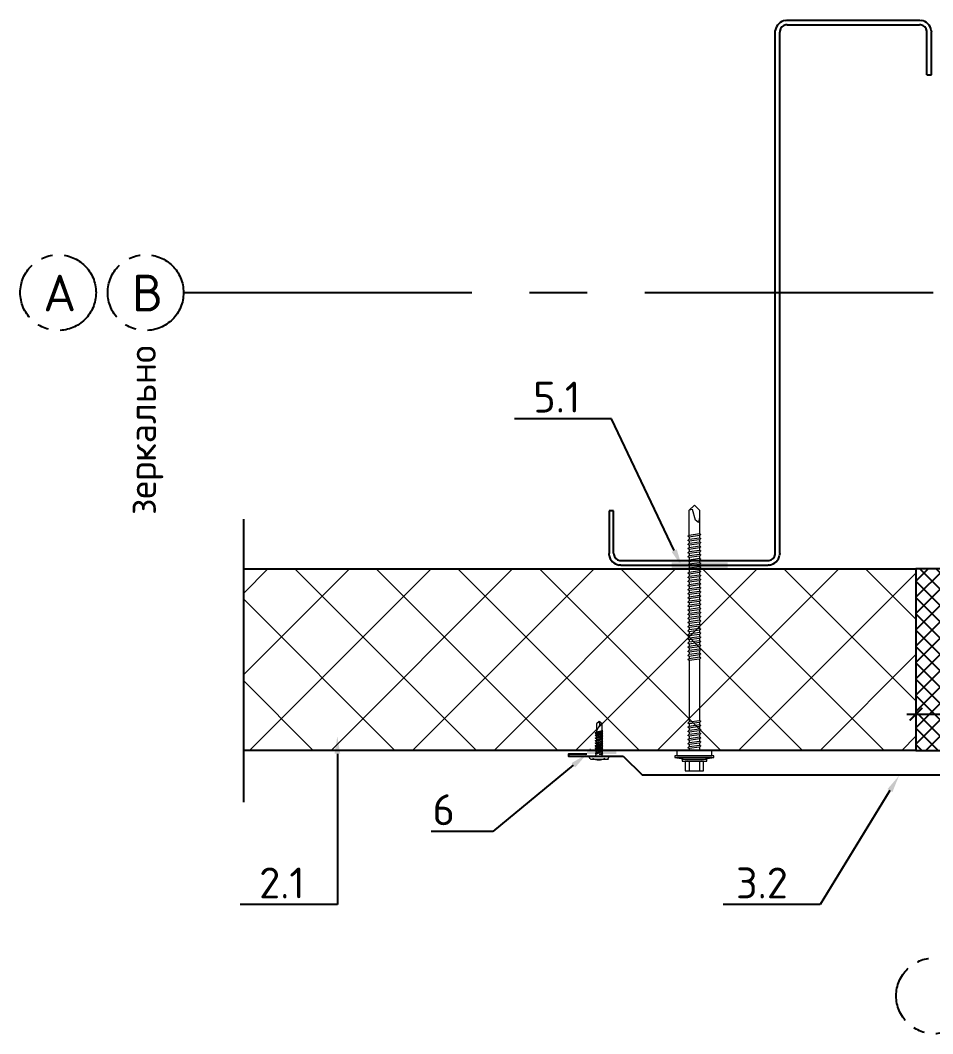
# Model space of a CAD drawing. Header units: millimetres. Extents: x -3689 to 2883575, y -702957 to -604547.
# Drawn here: x 2869942 to 2870445, y -669058 to -668500 of the extents above; entities that cross this region are included whole.
import ezdxf
from ezdxf import colors
from ezdxf.entities.mleader import LeaderData, LeaderLine
from ezdxf.math import Vec2, Vec3

# ---------------------------------------------------------------- set-up
doc = ezdxf.new("R2010")
doc.units = ezdxf.units.MM
doc.header["$PDMODE"] = 35
doc.linetypes.add('CENTER', pattern=[50.800000000000004, 31.75, -6.35, 6.35, -6.35])
doc.layers.add('A-FLOR-DIMS', color=133, linetype='Continuous', lineweight=0)
for name, color, linetype in [('A-FLOR-IDEN', 14, 'Continuous'), ('A-WALL-PATT', 181, 'Continuous'), ('S-GRID', 133, 'CENTER'), ('S-METL', 14, 'Continuous'), ('S-WALL-PATT', 181, 'Continuous')]:
    doc.layers.add(name, color=color, linetype=linetype)
doc.styles.add('GOST 2.304', font='CS_Gost2304.shx')
doc.styles.add('ЕСКД', font='isocpeur.ttf')
doc.dimstyles.new('001.5', dxfattribs={"dimscale": 10, "dimtxt": 1.5, "dimasz": 0.7, "dimexe": 0.5, "dimexo": 0, "dimgap": 0.3, "dimtad": 1, "dimdec": 0, "dimrnd": 0.001, "dimtxsty": 'GOST 2.304', "dimblk": 'ARCHTICK', "dimcen": 0, "dimdle": 0.5, "dimclrd": 256, "dimclre": 256, "dimclrt": 256, "dimadec": 0, "dimazin": 2, "dimtfac": 0.75, "dimtdec": 0, "dimtmove": 1, "dimatfit": 3, "dimfxl": 1, "dimtolj": 1, "dimarcsym": 0})

# ---------------------------------------------------------------- blocks, each defined once
blk = doc.blocks.new('_ARCHTICK')
at = {"color": 0, "linetype": 'ByBlock', "const_width": 0.15}
blk.add_lwpolyline([(-0.5, -0.5), (0.5, 0.5)], dxfattribs=at)
blk = doc.blocks.new('*D767')
at = {"layer": 'A-FLOR-DIMS', "lineweight": -2, "ltscale": 10, "transparency": 16777216}
for p, q in [((2870435.540871193, -668827.5840115512), (2870435.540871193, -668886.7521184876)), ((2870455.540871193, -668827.5840115512), (2870455.540871193, -668886.7521184876)), ((2870430.540871193, -668881.7521184876), (2870460.540871193, -668881.7521184876)), ((2870497.755755489, -668881.7521184876), (2870455.540871193, -668881.7521184876))]:
    blk.add_line(p, q, dxfattribs=at)
at = {"layer": 'Defpoints', "color": 0, "ltscale": 10, "transparency": 16777216}
for p in [(2870435.540871193, -668827.5840115512), (2870455.540871193, -668827.5840115512), (2870455.540871193, -668881.7521184876)]:
    blk.add_point(p, dxfattribs=at)
at = {"layer": 'A-FLOR-DIMS', "lineweight": -2, "ltscale": 10, "transparency": 16777216, "xscale": 7, "yscale": 7, "zscale": 7, "rotation": 180}
blk.add_blockref('_ARCHTICK', (2870435.540871193, -668881.7521184876), dxfattribs=at)
at = {"layer": 'A-FLOR-DIMS', "lineweight": -2, "ltscale": 10, "transparency": 16777216, "xscale": 7, "yscale": 7, "zscale": 7}
blk.add_blockref('_ARCHTICK', (2870455.540871193, -668881.7521184876), dxfattribs=at)
at = {"layer": 'A-FLOR-DIMS', "ltscale": 10, "transparency": 16777216, "insert": (2870482.612898347, -668871.2521184876), "char_height": 15, "attachment_point": 5, "style": 'GOST 2.304'}
blk.add_mtext('\\A1;20', dxfattribs=at)
blk = doc.blocks.new('*U782')
at = {"color": 7}
for points in [[(-60.60660171782365, -10.60660171779455), (-50, 0)], [(-50, 0), (271.3281467137494, 0)], [(281.9347484315731, -10.60660171779455), (271.3281467137494, 0)], [(-80.60660171782365, -11.60660171782365), (-90.60660171782365, -11.60660171782365), (-90.60660171782365, -10.60660171782365), (-60.60660171782365, -10.60660171782365)], [(301.9347484315731, -11.60660171782365), (311.9347484315731, -11.60660171782365), (311.9347484315731, -10.60660171782365), (281.9347484315731, -10.60660171782365)]]:
    blk.add_lwpolyline(points, dxfattribs=at)
blk = doc.blocks.new('*U575')
at = {"color": 0, "lineweight": 0, "ltscale": 10}
for p, q in [((-2.853031142658489e-13, 6.794659872000921), (-1.000000000000285, 6.794659872000879)), ((-1.000000000000285, 6.794659872000879), (-0.9999999999997147, -6.794659872000962)), ((0.9999999999995483, 10.75821146399544), (-1.578047253216045e-13, 3.758211464021094)), ((2.853031142658489e-13, -6.794659872000921), (-2.853031142658489e-13, 6.794659872000921)), ((1.999999999999548, 10.75821146399548), (0.9999999999995483, 10.75821146399544)), ((0.9999999999995483, 10.75821146399544), (1.000000000000452, -10.75821146399535)), ((2.000000000000452, -10.75821146399531), (1.999999999999548, 10.75821146399548)), ((4.999999999999596, 9.625768151993025), (1.999999999999596, 9.625768151992899)), ((1.999999999999596, 9.625768151992899), (2.000000000000404, -9.625768151992732)), ((5.000000000000404, -9.625768151992606), (4.999999999999596, 9.625768151993025)), ((-1.000000000000214, 5.095994904011563), (-6.200000000000213, 5.095994904011344)), ((-6.200000000000213, 5.095994904011344), (-6.199999999999785, -5.095994904011865)), ((-1.000000000000119, 2.831108280006405), (-6.200000000000118, 2.831108280006187)), ((-0.9999999999997861, -5.095994904011646), (-1.000000000000214, 5.095994904011563)), ((5.960699671339194, 2.831108280006697), (4.999999999999881, 2.831108280006657)), ((5.960699671339194, 2.831108280006697), (6.413676996087806, 3.623818598440535)), ((6.75340998968594, -2.831108279977059), (5.960699671339194, 2.831108280006697)), ((6.413676996087806, 3.623818598440535), (7.093142983283565, 2.831108280006745)), ((7.093142983283565, 2.831108280006745), (7.885853301688519, -2.831108279977012)), ((8.225586295286144, 2.831108280006792), (7.093142983283565, 2.831108280006745)), ((8.225586295286144, 2.831108280006792), (7.093142983283565, 2.831108280006745)), ((8.225586295286144, 2.831108280006792), (8.678563620122066, 3.623818598440631)), ((9.018296613720201, -2.831108279976964), (8.225586295286144, 2.831108280006792)), ((8.678563620122066, 3.623818598440631), (9.358029607317826, 2.83110828000684)), ((9.358029607317826, 2.83110828000684), (10.15073992572278, -2.831108279976917)), ((10.49047291932041, 2.831108280006887), (9.358029607317826, 2.83110828000684)), ((10.49047291932041, 2.831108280006887), (9.358029607317826, 2.831108280006839)), ((10.49047291932041, 2.831108280006887), (10.94345024406902, 3.623818598440726)), ((11.28318323772536, -2.831108279976869), (10.49047291932041, 2.831108280006887)), ((10.94345024406902, 3.623818598440726), (11.62291623132298, 2.831108280006935)), ((11.62291623132298, 2.831108280006935), (12.41562654969883, -2.831108279976822)), ((12.75535954329646, 2.831108280006982), (11.62291623126478, 2.831108280006935)), ((12.75535954329646, 2.831108280006983), (11.62291623132298, 2.831108280006935)), ((12.75535954329646, 2.831108280006982), (13.20833686810328, 3.623818598440821)), ((13.54806986170141, -2.831108279976774), (12.75535954329646, 2.831108280006982)), ((13.20833686810328, 3.623818598440821), (13.88780285529904, 2.83110828000703)), ((13.88780285529904, 2.83110828000703), (14.68051317370399, -2.831108279976727)), ((15.02024616730162, 2.831108280007077), (13.88780285529904, 2.83110828000703)), ((15.02024616730162, 2.831108280007078), (13.88780285529904, 2.83110828000703)), ((15.02024616730162, 2.831108280007077), (15.47322349210843, 3.623818598440916)), ((15.81295648570657, -2.831108279976679), (15.02024616730162, 2.831108280007077)), ((15.47322349210843, 3.623818598440916), (16.1526894793042, 2.831108280007125)), ((16.1526894793042, 2.831108280007125), (16.94539979768004, -2.831108279976632)), ((17.28513279133588, 2.831108280007173), (16.1526894793042, 2.831108280007125)), ((17.28513279133588, 2.831108280007173), (16.1526894793042, 2.831108280007126)), ((17.28513279133588, 2.831108280007173), (17.73811011608449, 3.623818598441011)), ((18.07784310968262, -2.831108279976584), (17.28513279133588, 2.831108280007173)), ((17.73811011608449, 3.623818598441011), (18.41757610328025, 2.83110828000722)), ((18.41757610328025, 2.83110828000722), (19.2102864216852, -2.831108279976537)), ((19.55001941528283, 2.831108280007268), (18.41757610328025, 2.83110828000722)), ((19.55001941528283, 2.831108280007268), (18.41757610328025, 2.831108280007221)), ((19.55001941528283, 2.831108280007268), (20.00299674011875, 3.623818598441106)), ((20.34272973371688, -2.831108279976489), (19.55001941528283, 2.831108280007268)), ((20.00299674011875, 3.623818598441106), (20.68246272731451, 2.831108280007316)), ((20.68246272731451, 2.831108280007316), (21.47517304571946, -2.831108279976441)), ((21.81490603931709, 2.831108280007363), (20.68246272731451, 2.831108280007316)), ((54.50058852800316, 2.831108280007788), (20.68246272731451, 2.831108280007316)), ((54.50058852800316, 2.831108280007788), (54.95356585283909, 3.623818598441626)), ((55.29329884643724, -2.831108279975969), (54.50058852800316, 2.831108280007788)), ((54.95356585283909, 3.623818598441626), (55.63303184003485, 2.831108280007835)), ((55.63303184003485, 2.831108280007835), (56.42574215843982, -2.831108279975922)), ((56.76547515203742, 2.831108280007883), (55.63303184003485, 2.831108280007835)), ((56.76547515209563, 2.831108280007883), (57.21845247684425, 3.623818598441721)), ((57.5581854704424, -2.831108279975874), (56.76547515209563, 2.831108280007883)), ((57.21845247684425, 3.623818598441721), (57.89791846404, 2.83110828000793)), ((57.89791846404, 2.83110828000793), (58.69062878244497, -2.831108279975826)), ((59.03036177604258, 2.831108280007978), (57.89791846404, 2.83110828000793)), ((59.03036177604258, 2.831108280007978), (59.48333910087851, 3.623818598441816)), ((59.82307209447666, -2.831108279975779), (59.03036177604258, 2.831108280007978)), ((59.48333910087851, 3.623818598441816), (60.16280508807426, 2.831108280008025)), ((60.16280508807426, 2.831108280008025), (60.95551540647924, -2.831108279975731)), ((61.29524840007684, 2.831108280008073), (60.16280508807426, 2.831108280008025)), ((61.29524840007684, 2.831108280008073), (61.74822572482546, 3.623818598441911)), ((62.08795871848181, -2.831108279975684), (61.29524840007684, 2.831108280008073)), ((61.74822572482546, 3.623818598441911), (62.42769171207942, 2.83110828000812)), ((62.42769171207942, 2.83110828000812), (63.22040203045529, -2.831108279975636)), ((63.5601350240529, 2.831108280008168), (62.42769171202121, 2.83110828000812)), ((63.5601350240529, 2.831108280008168), (64.01311234885972, 3.623818598442006)), ((64.35284534245787, -2.831108279975589), (63.5601350240529, 2.831108280008168)), ((64.01311234885972, 3.623818598442006), (64.69257833605548, 2.831108280008215)), ((64.69257833605548, 2.831108280008215), (65.48528865446045, -2.831108279975541)), ((65.82502164805805, 2.831108280008263), (64.69257833605548, 2.831108280008215)), ((65.82502164805805, 2.831108280008263), (66.27799897286488, 3.623818598442101)), ((66.61773196646303, -2.831108279975494), (65.82502164805805, 2.831108280008263)), ((66.27799897286488, 3.623818598442101), (66.95746496006063, 2.83110828000831)), ((66.95746496006063, 2.83110828000831), (67.7501752784365, -2.831108279975446)), ((68.08990827209232, 2.831108280008358), (66.95746496006063, 2.83110828000831)), ((68.08990827209232, 2.831108280008358), (68.54288559684093, 3.623818598442196)), ((68.88261859043908, -2.831108279975399), (68.08990827209232, 2.831108280008358)), ((68.54288559684093, 3.623818598442196), (69.22235158403669, 2.831108280008406)), ((69.22235158403669, 2.831108280008406), (70.01506190244166, -2.831108279975351)), ((70.35479489603927, 2.831108280008453), (69.22235158403669, 2.831108280008406)), ((70.35479489603927, 2.831108280008453), (70.8077722208752, 3.623818598442291)), ((71.14750521447334, -2.831108279975303), (70.35479489603927, 2.831108280008453)), ((70.8077722208752, 3.623818598442291), (71.48723820807095, 2.831108280008501)), ((71.48723820807095, 2.831108280008501), (72.27994852647592, -2.831108279975256)), ((72.61968152007353, 2.831108280008548), (71.48723820807095, 2.831108280008501)), ((72.61968152007353, 2.831108280008548), (73.07265884482214, 3.623818598442387)), ((73.41239183842029, -2.831108279975208), (72.61968152007353, 2.831108280008548)), ((73.07265884482214, 3.623818598442387), (73.7521248320179, 2.831108280008596)), ((73.7521248320179, 2.831108280008596), (74.54483515045195, -2.831108279975161)), ((74.88456814404958, 2.831108280008643), (73.7521248320179, 2.831108280008596)), ((74.88456814404961, 2.831108280008642), (75.33754546879823, 3.623818598442481)), ((75.67727846239634, -2.831108279975114), (74.88456814404961, 2.831108280008642)), ((75.33754546879823, 3.623818598442481), (76.01701145599398, 2.83110828000869)), ((76.01701145599398, 2.83110828000869), (76.80972177439892, -2.831108279975067)), ((77.14945476799656, 2.831108280008737), (76.01701145599398, 2.83110828000869)), ((77.14945476799656, 2.831108280008737), (77.60243209283249, 3.623818598442576)), ((77.9421650864306, -2.831108279975019), (77.14945476799656, 2.831108280008737)), ((77.60243209283249, 3.623818598442576), (78.28189808002824, 2.831108280008785)), ((78.28189808002824, 2.831108280008785), (79.07460839843318, -2.831108279974972)), ((79.41434139203082, 2.831108280008833), (78.28189808002824, 2.831108280008785)), ((79.41434139203082, 2.831108280008833), (79.86731871677944, 3.623818598442671)), ((80.20705171043576, -2.831108279974924), (79.41434139203082, 2.831108280008833)), ((79.86731871677944, 3.623818598442671), (80.5467847040334, 2.83110828000888)), ((80.5467847040334, 2.83110828000888), (81.33949502240924, -2.831108279974877)), ((81.67922801600687, 2.831108280008928), (80.54678470397519, 2.83110828000888)), ((81.67922801600687, 2.831108280008928), (82.1322053408137, 3.623818598442766)), ((82.47193833441182, -2.831108279974829), (81.67922801600687, 2.831108280008928)), ((82.1322053408137, 3.623818598442766), (82.81167132800945, 2.831108280008975)), ((82.81167132800945, 2.831108280008975), (83.6043816464144, -2.831108279974782)), ((83.94411464001203, 2.831108280009023), (82.81167132800945, 2.831108280008975)), ((83.94411464001203, 2.831108280009023), (84.39709196481886, 3.623818598442861)), ((84.73682495841697, -2.831108279974734), (83.94411464001203, 2.831108280009023)), ((84.39709196481886, 3.623818598442861), (85.07655795201461, 2.831108280009071)), ((85.07655795201461, 2.831108280009071), (85.86926827039045, -2.831108279974686)), ((86.2090012640463, 2.831108280009118), (85.07655795201461, 2.831108280009071)), ((86.2090012640463, 2.831108280009118), (86.66197858879491, 3.623818598442957)), ((87.00171158239303, -2.831108279974639), (86.2090012640463, 2.831108280009118)), ((86.66197858879491, 3.623818598442957), (87.34144457599066, 2.831108280009166)), ((87.34144457599066, 2.831108280009166), (88.1341548943956, -2.831108279974591)), ((88.47388788799324, 2.831108280009213), (87.34144457599066, 2.831108280009166)), ((88.47388788799324, 2.831108280009213), (88.92686521282917, 3.623818598443052)), ((89.26659820642729, -2.831108279974544), (88.47388788799324, 2.831108280009213)), ((88.92686521282917, 3.623818598443052), (89.60633120002493, 2.831108280009261)), ((89.60633120002493, 2.831108280009261), (90.39904151842987, -2.831108279974496)), ((90.7387745120275, 2.831108280009308), (89.60633120002493, 2.831108280009261)), ((90.7387745120275, 2.831108280009308), (91.19175183677612, 3.623818598443147)), ((91.53148483037424, -2.831108279974448), (90.7387745120275, 2.831108280009308)), ((91.19175183677612, 3.623818598443147), (91.87121782397188, 2.831108280009356)), ((91.87121782397188, 2.831108280009356), (92.66392814240592, -2.831108279974401)), ((93.00366113600356, 2.831108280009403), (91.87121782397188, 2.831108280009356)), ((93.00366113600356, 2.831108280009403), (93.45663846081038, 3.623818598443242)), ((93.7963714544085, -2.831108279974353), (93.00366113600356, 2.831108280009403)), ((93.45663846081038, 3.623818598443242), (94.13610444800614, 2.831108280009451)), ((94.13610444800614, 2.831108280009451), (94.92881476641108, -2.831108279974306)), ((95.26854776000872, 2.831108280009498), (94.13610444800614, 2.831108280009451)), ((95.26854776000872, 2.831108280009498), (95.72152508484464, 3.623818598443337)), ((96.06125807844276, -2.831108279974258), (95.26854776000872, 2.831108280009498)), ((95.72152508484464, 3.623818598443337), (96.4009910720404, 2.831108280009546)), ((96.4009910720404, 2.831108280009546), (97.19370139038713, -2.831108279974211)), ((97.53343438398477, 2.831108280009593), (96.4009910720404, 2.831108280009546)), ((97.53343438404298, 2.831108280009593), (97.9864117087916, 3.623818598443432)), ((98.32614470238971, -2.831108279974163), (97.53343438404298, 2.831108280009593)), ((97.9864117087916, 3.623818598443432), (98.66587769598735, 2.831108280009641)), ((98.66587769598735, 2.831108280009641), (99.4585880144214, -2.831108279974116)), ((99.79832100801903, 2.831108280009689), (98.66587769598735, 2.831108280009641)), ((99.79832100801903, 2.831108280009689), (100.2512983328259, 3.623818598443527)), ((100.591031326424, -2.831108279974068), (99.79832100801903, 2.831108280009689)), ((100.2512983328259, 3.623818598443527), (100.9307643200216, 2.831108280009736)), ((100.9307643200216, 2.831108280009736), (101.7234746384266, -2.83110827997402)), ((102.0632076320242, 2.831108280009784), (100.9307643200216, 2.831108280009736)), ((102.0632076320242, 2.831108280009784), (102.5161849568019, 3.623818598443622)), ((102.8559179504, -2.831108279973973), (102.0632076320242, 2.831108280009784)), ((102.5161849568019, 3.623818598443622), (103.1956509439977, 2.831108280009831)), ((103.1956509439977, 2.831108280009831), (103.9883612624026, -2.831108279973925)), ((104.3280942560002, 2.831108280009879), (103.1956509439977, 2.831108280009831)), ((104.3280942560002, 2.831108280009879), (104.7810715808071, 3.623818598443717)), ((105.1208045744052, -2.831108279973878), (104.3280942560002, 2.831108280009879)), ((104.7810715808071, 3.623818598443717), (105.4605375680028, 2.831108280009926)), ((105.4605375680028, 2.831108280009926), (106.2532478864078, -2.83110827997383)), ((106.5929808800054, 2.831108280009974), (105.4605375680028, 2.831108280009926)), ((106.5929808800054, 2.831108280009974), (107.0459582048413, 3.623818598443812)), ((107.3856911984394, -2.831108279973783), (106.5929808800054, 2.831108280009974)), ((107.0459582048413, 3.623818598443812), (107.7254241920371, 2.831108280010021)), ((107.7254241920371, 2.831108280010021), (108.518134510442, -2.831108279973735)), ((108.8578675040397, 2.831108280010069), (107.7254241920371, 2.831108280010021)), ((108.8578675040397, 2.831108280010069), (109.3108448287883, 3.623818598443907)), ((109.6505778223864, -2.831108279973688), (108.8578675040397, 2.831108280010069)), ((109.3108448287883, 3.623818598443907), (109.990310815984, 2.831108280010116)), ((109.990310815984, 2.831108280010116), (110.7830211344181, -2.83110827997364)), ((111.1227541280157, 2.831108280010164), (109.990310815984, 2.831108280010116)), ((111.1227541280157, 2.831108280010164), (111.5757314528225, 3.623818598444002)), ((111.9154644464207, -2.831108279973593), (111.1227541280157, 2.831108280010164)), ((111.5757314528225, 3.623818598444002), (112.2551974400183, 2.831108280010211)), ((112.2551974400183, 2.831108280010211), (113.0479077584232, -2.831108279973545)), ((113.3876407520209, 2.831108280010259), (112.2551974400183, 2.831108280010211)), ((113.3876407520209, 2.831108280010259), (113.8406180767986, 3.623818598444097)), ((114.1803510703967, -2.831108279973498), (113.3876407520209, 2.831108280010259)), ((113.8406180767986, 3.623818598444097), (114.5200840639943, 2.831108280010307)), ((114.5200840639943, 2.831108280010307), (115.3127943823993, -2.83110827997345)), ((115.6525273759969, 2.831108280010354), (114.5200840639943, 2.831108280010307)), ((115.6525273759969, 2.831108280010354), (116.1055047008037, 3.623818598444192)), ((116.4452376944019, -2.831108279973402), (115.6525273759969, 2.831108280010354)), ((116.1055047008037, 3.623818598444192), (116.7849706879995, 2.831108280010402)), ((116.7849706879995, 2.831108280010402), (117.5776810064336, -2.831108279973355)), ((117.9174140000312, 2.831108280010449), (116.7849706879995, 2.831108280010402)), ((117.9174140000312, 2.831108280010449), (118.370391324838, 3.623818598444288)), ((118.7101243184361, -2.831108279973307), (117.9174140000312, 2.831108280010449)), ((118.370391324838, 3.623818598444288), (119.0498573120338, 2.831108280010497)), ((119.0498573120338, 2.831108280010497), (119.8425676303805, -2.83110827997326)), ((120.1823006239781, 2.831108280010544), (119.0498573120338, 2.831108280010497)), ((120.1823006240363, 2.831108280010544), (120.6352779488141, 3.623818598444383)), ((120.9750109424122, -2.831108279973212), (120.1823006240363, 2.831108280010544)), ((120.6352779488141, 3.623818598444383), (121.3147439360098, 2.831108280010592)), ((121.3147439360098, 2.831108280010592), (122.1074542544148, -2.831108279973165)), ((122.4471872480124, 2.83110828001064), (121.3147439360098, 2.831108280010592)), ((122.4471872480124, 2.83110828001064), (122.9001645728192, 3.623818598444478)), ((123.2398975664173, -2.831108279973117), (122.4471872480124, 2.83110828001064)), ((122.9001645728192, 3.623818598444478), (123.579630560015, 2.831108280010687)), ((123.5796305600149, 2.831108280010687), (137.1689503039877, 2.831108280011258)), ((123.579630560015, 2.831108280010687), (124.3723408784199, -2.83110827997307)), ((131.733222406422, -0.6794659872056961), (137.6219276287947, 1.132443311992857)), ((137.168891720008, 2.831108280011258), (140, 1.252163460215004e-11)), ((140, 1.252163460215004e-11), (137.1688917200664, -2.831108279972532)), ((137.6219276287947, 1.132443311992857), (137.310505717999, 2.689552866000027)), ((-0.9999999999998811, -2.831108279977385), (-6.19999999999988, -2.831108279977603)), ((-6.199999999999785, -5.095994904011865), (-0.9999999999997861, -5.095994904011646)), ((1.578047253205254e-13, -3.758211463995394), (1.000000000000452, -10.75821146399535)), ((6.75340998968594, -2.831108279977058), (5.000000000000119, -2.831108279977132)), ((7.432875976881695, -3.510574267172757), (6.75340998968594, -2.831108279977059)), ((7.885853301688519, -2.831108279977012), (7.432875976881695, -3.510574267172757)), ((9.018296613720201, -2.831108279976964), (7.885853301688519, -2.831108279977012)), ((9.018296613720201, -2.831108279976963), (7.885853301688519, -2.831108279977011)), ((9.697762600915956, -3.510574267172662), (9.018296613720201, -2.831108279976964)), ((10.15073992572278, -2.831108279976917), (9.697762600915956, -3.510574267172662)), ((11.28318323766715, -2.831108279976869), (10.15073992572278, -2.831108279976917)), ((11.28318323772536, -2.831108279976868), (10.15073992572278, -2.831108279976916)), ((11.96264922492111, -3.510574267172567), (11.28318323772536, -2.831108279976869)), ((12.41562654969883, -2.831108279976822), (11.96264922492111, -3.510574267172567)), ((13.54806986170141, -2.831108279976774), (12.41562654969883, -2.831108279976822)), ((13.54806986170141, -2.831108279976773), (12.41562654969883, -2.83110827997682)), ((14.22753584889717, -3.510574267172472), (13.54806986170141, -2.831108279976774)), ((14.68051317370399, -2.831108279976727), (14.22753584889717, -3.510574267172472)), ((15.81295648570657, -2.831108279976679), (14.68051317370399, -2.831108279976727)), ((15.81295648570657, -2.831108279976678), (14.68051317370399, -2.831108279976725)), ((16.49242247290232, -3.510574267172377), (15.81295648570657, -2.831108279976679)), ((16.94539979768004, -2.831108279976632), (16.49242247290232, -3.510574267172377)), ((18.07784310968262, -2.831108279976584), (16.94539979768004, -2.831108279976632)), ((18.07784310968262, -2.831108279976584), (16.94539979768004, -2.831108279976631)), ((18.75730909687838, -3.510574267172282), (18.07784310968262, -2.831108279976584)), ((19.2102864216852, -2.831108279976537), (18.75730909687838, -3.510574267172282)), ((20.34272973371688, -2.831108279976489), (19.2102864216852, -2.831108279976537)), ((20.34272973371688, -2.831108279976489), (19.2102864216852, -2.831108279976536)), ((21.02219572091264, -3.510574267172187), (20.34272973371688, -2.831108279976489)), ((21.47517304571946, -2.831108279976441), (21.02219572091264, -3.510574267172187)), ((55.29329884643724, -2.83110827997597), (21.47517304571946, -2.831108279976441)), ((55.97276483363299, -3.510574267171667), (55.29329884643724, -2.831108279975969)), ((56.42574215843982, -2.831108279975922), (55.97276483363299, -3.510574267171667)), ((57.55818547038419, -2.831108279975874), (56.42574215843982, -2.831108279975922)), ((58.23765145763815, -3.510574267171572), (57.5581854704424, -2.831108279975874)), ((58.69062878244497, -2.831108279975826), (58.23765145763815, -3.510574267171572)), ((59.82307209447666, -2.831108279975779), (58.69062878244497, -2.831108279975826)), ((60.50253808167241, -3.510574267171477), (59.82307209447666, -2.831108279975779)), ((60.95551540647924, -2.831108279975731), (60.50253808167241, -3.510574267171477)), ((62.08795871842361, -2.831108279975684), (60.95551540647924, -2.831108279975731)), ((62.76742470567757, -3.510574267171382), (62.08795871848181, -2.831108279975684)), ((63.22040203045529, -2.831108279975636), (62.76742470567757, -3.510574267171382)), ((64.35284534245787, -2.831108279975589), (63.22040203045529, -2.831108279975636)), ((65.03231132965362, -3.510574267171287), (64.35284534245787, -2.831108279975589)), ((65.48528865446045, -2.831108279975541), (65.03231132965362, -3.510574267171287)), ((66.61773196646303, -2.831108279975494), (65.48528865446045, -2.831108279975541)), ((67.29719795365878, -3.510574267171191), (66.61773196646303, -2.831108279975494)), ((67.7501752784365, -2.831108279975446), (67.29719795365878, -3.510574267171191)), ((68.88261859043908, -2.831108279975399), (67.7501752784365, -2.831108279975446)), ((69.56208457763483, -3.510574267171096), (68.88261859043908, -2.831108279975399)), ((70.01506190244166, -2.831108279975351), (69.56208457763483, -3.510574267171096)), ((71.14750521447334, -2.831108279975303), (70.01506190244166, -2.831108279975351)), ((71.8269712016691, -3.510574267171001), (71.14750521447334, -2.831108279975303)), ((72.27994852647592, -2.831108279975256), (71.8269712016691, -3.510574267171001)), ((73.41239183842029, -2.831108279975208), (72.27994852647592, -2.831108279975256)), ((74.09185782567425, -3.510574267170906), (73.41239183842029, -2.831108279975208)), ((74.54483515045195, -2.831108279975161), (74.09185782567425, -3.510574267170906)), ((75.67727846239632, -2.831108279975113), (74.54483515045195, -2.831108279975161)), ((76.3567444495921, -3.510574267170812), (75.67727846239634, -2.831108279975114)), ((76.80972177439892, -2.831108279975067), (76.3567444495921, -3.510574267170812)), ((77.9421650864306, -2.831108279975019), (76.80972177439892, -2.831108279975067)), ((78.62163107362636, -3.510574267170717), (77.9421650864306, -2.831108279975019)), ((79.07460839843318, -2.831108279974972), (78.62163107362636, -3.510574267170717)), ((80.20705171037756, -2.831108279974924), (79.07460839843318, -2.831108279974972)), ((80.88651769763152, -3.510574267170622), (80.20705171043576, -2.831108279974924)), ((81.33949502240924, -2.831108279974877), (80.88651769763152, -3.510574267170622)), ((82.47193833441182, -2.831108279974829), (81.33949502240924, -2.831108279974877)), ((83.15140432160757, -3.510574267170527), (82.47193833441182, -2.831108279974829)), ((83.6043816464144, -2.831108279974782), (83.15140432160757, -3.510574267170527)), ((84.73682495841697, -2.831108279974734), (83.6043816464144, -2.831108279974782)), ((85.41629094561273, -3.510574267170432), (84.73682495841697, -2.831108279974734)), ((85.86926827039045, -2.831108279974686), (85.41629094561273, -3.510574267170432)), ((87.00171158239303, -2.831108279974639), (85.86926827039045, -2.831108279974686)), ((87.68117756958878, -3.510574267170337), (87.00171158239303, -2.831108279974639)), ((88.1341548943956, -2.831108279974591), (87.68117756958878, -3.510574267170337)), ((89.26659820642729, -2.831108279974544), (88.1341548943956, -2.831108279974591)), ((89.94606419362304, -3.510574267170242), (89.26659820642729, -2.831108279974544)), ((90.39904151842987, -2.831108279974496), (89.94606419362304, -3.510574267170242)), ((91.53148483037424, -2.831108279974448), (90.39904151842987, -2.831108279974496)), ((92.2109508176282, -3.510574267170147), (91.53148483037424, -2.831108279974448)), ((92.66392814240592, -2.831108279974401), (92.2109508176282, -3.510574267170147)), ((93.7963714544085, -2.831108279974353), (92.66392814240592, -2.831108279974401)), ((94.47583744160426, -3.510574267170051), (93.7963714544085, -2.831108279974353)), ((94.92881476641108, -2.831108279974306), (94.47583744160426, -3.510574267170051)), ((96.06125807844276, -2.831108279974258), (94.92881476641108, -2.831108279974306)), ((96.74072406563852, -3.510574267169956), (96.06125807844276, -2.831108279974258)), ((97.19370139038713, -2.831108279974211), (96.74072406563852, -3.510574267169956)), ((98.32614470238971, -2.831108279974163), (97.19370139038713, -2.831108279974211)), ((99.00561068958547, -3.510574267169861), (98.32614470238971, -2.831108279974163)), ((99.4585880144214, -2.831108279974116), (99.00561068958547, -3.510574267169861)), ((100.591031326424, -2.831108279974068), (99.4585880144214, -2.831108279974116)), ((101.2704973136197, -3.510574267169766), (100.591031326424, -2.831108279974068)), ((101.7234746384266, -2.83110827997402), (101.2704973136197, -3.510574267169766)), ((102.8559179504, -2.831108279973973), (101.7234746384266, -2.83110827997402)), ((103.5353839376249, -3.510574267169671), (102.8559179504, -2.831108279973973)), ((103.9883612624026, -2.831108279973925), (103.5353839376249, -3.510574267169671)), ((105.1208045744052, -2.831108279973878), (103.9883612624026, -2.831108279973925)), ((105.8002705616009, -3.510574267169576), (105.1208045744052, -2.831108279973878)), ((106.2532478864078, -2.83110827997383), (105.8002705616009, -3.510574267169576)), ((107.3856911984394, -2.831108279973783), (106.2532478864078, -2.83110827997383)), ((108.0651571856352, -3.510574267169481), (107.3856911984394, -2.831108279973783)), ((108.518134510442, -2.831108279973735), (108.0651571856352, -3.510574267169481)), ((109.6505778223864, -2.831108279973688), (108.5181345103838, -2.831108279973735)), ((110.3300438095822, -3.510574267169386), (109.6505778223864, -2.831108279973688)), ((110.7830211344181, -2.83110827997364), (110.3300438095822, -3.510574267169386)), ((111.9154644464207, -2.831108279973593), (110.7830211344181, -2.83110827997364)), ((112.5949304336164, -3.51057426716929), (111.9154644464207, -2.831108279973593)), ((113.0479077584232, -2.831108279973545), (112.5949304336164, -3.51057426716929)), ((114.1803510703967, -2.831108279973498), (113.0479077584232, -2.831108279973545)), ((114.8598170576507, -3.510574267169195), (114.1803510703967, -2.831108279973498)), ((115.3127943823993, -2.83110827997345), (114.8598170576507, -3.510574267169195)), ((116.4452376944019, -2.831108279973402), (115.3127943823993, -2.83110827997345)), ((117.1247036815976, -3.5105742671691), (116.4452376944019, -2.831108279973402)), ((117.5776810064336, -2.831108279973355), (117.1247036815976, -3.5105742671691)), ((118.7101243184361, -2.831108279973307), (117.5776810064336, -2.831108279973355)), ((119.3895903056319, -3.510574267169005), (118.7101243184361, -2.831108279973307)), ((119.8425676303805, -2.83110827997326), (119.3895903056319, -3.510574267169005)), ((120.9750109424122, -2.831108279973212), (119.8425676303805, -2.83110827997326)), ((121.6544769296079, -3.51057426716891), (120.9750109424122, -2.831108279973212)), ((122.1074542544148, -2.831108279973165), (121.6544769296079, -3.51057426716891)), ((123.2398975664173, -2.831108279973117), (122.1074542544148, -2.831108279973165)), ((123.9193635536131, -3.510574267168815), (123.2398975664173, -2.831108279973117)), ((124.3723408784199, -2.83110827997307), (123.9193635536131, -3.510574267168815)), ((137.1689503040461, -2.831108279972532), (124.3723408784199, -2.83110827997307)), ((130.3742904320306, -2.264886624015184), (131.733222406422, -0.6794659872056961)), ((133.2053987120226, -2.831108279972699), (130.3742904320306, -2.264886624015184)), ((-0.9999999999997147, -6.794659872000962), (2.853031142658489e-13, -6.794659872000921)), ((1.000000000000452, -10.75821146399535), (2.000000000000452, -10.75821146399531)), ((2.000000000000404, -9.625768151992732), (5.000000000000404, -9.625768151992606))]:
    blk.add_line(p, q, dxfattribs=at)

msp = doc.modelspace()

# ---------------------------------------------------------------- hatches: boundary and pattern name
at = {"lineweight": 0}
h = msp.add_hatch(dxfattribs=at)
h.set_pattern_fill('ANSI37', color=181, scale=10, angle=89.99999999999997, style=0)
h.set_pattern_definition([(134.9999999999999, (2871455.540871193, -668861.7274744085), (-22.4506403026729, -22.45064030267286), []), (225, (2871455.540871193, -668861.7274744085), (22.45064030267286, -22.4506403026729), [])])
h.paths.add_polyline_path([(2870065.324503155, -668901.7274744085), (2870065.324503155, -668801.7274744085), (2870435.540871193, -668801.7274744085), (2870435.540871193, -668900.0739562316), (2870435.540871193, -668901.7274744085)])
at = {"layer": 'A-WALL-PATT'}
h = msp.add_hatch(dxfattribs=at)
h.set_pattern_fill('ANSI37', color=256, scale=2, angle=90)
h.set_pattern_definition([(135, (2883133.561792761, -912460.8535278662), (-4.490128060534577, -4.490128060534576), []), (225, (2883133.561792761, -912460.8535278662), (4.490128060534576, -4.490128060534577), [])])
h.paths.add_polyline_path([(2870455.540871193, -668801.7274744085), (2870435.540871193, -668801.7274744085), (2870435.540871193, -668901.7274744085), (2870455.540871193, -668901.7274744085)])
at = {"layer": 'S-WALL-PATT', "lineweight": 0, "ltscale": 10}
h = msp.add_hatch(color=256, dxfattribs=at)
h.dxf.hatch_style = 1
h.paths.add_polyline_path([(2870300.987693369, -668798.1963810606), (2870300.987693369, -668802.2287463353), (2870331.808950703, -668802.2287463353), (2870331.808950703, -668798.1963810606)])
h = msp.add_hatch(color=256, dxfattribs=at)
h.dxf.hatch_style = 1
h.paths.add_polyline_path([(2870270.525432853, -668903.6447530396), (2870270.525432853, -668902.1331052966), (2870254.295069991, -668902.1331052966), (2870254.295069991, -668903.6447530396)])
h = msp.add_hatch(color=256, dxfattribs=at)
h.dxf.hatch_style = 1
h.paths.add_polyline_path([(2870254.297056267, -668902.1503326283), (2870254.297056267, -668903.6619803715), (2870270.527419129, -668903.6619803715), (2870270.527419129, -668902.1503326283)])
h = msp.add_hatch(color=256, dxfattribs=at)
h.dxf.hatch_style = 1
h.paths.add_polyline_path([(2870254.298326608, -668903.6678764125), (2870254.298326608, -668902.1562286696), (2870270.528689471, -668902.1562286696), (2870270.528689471, -668903.6678764125)])

# ---------------------------------------------------------------- linework, layer by layer
at = {"color": 5}
for p, q in [((2870065.324503155, -668801.7274744085), (2870435.540871193, -668801.7274744085)), ((2870435.540871193, -668901.7274744085), (2870065.324503155, -668901.7274744085))]:
    msp.add_line(p, q, dxfattribs=at)
at = {"color": 5, "lineweight": 0}
msp.add_line((2870435.540871193, -668801.7274744085), (2870435.540871193, -668901.7274744085), dxfattribs=at)
at = {"color": 7, "linetype": 'Continuous', "lineweight": 20, "true_color": 0x000007}
for points in [[(2870262.683296453, -668890.9456074242), (2870262.683296453, -668887.139947888), (2870261.028661872, -668885.8162402231), (2870259.704954206, -668887.139947888), (2870259.704954206, -668891.7729247152)], [(2870261.028661872, -668885.8162402231), (2870261.359588787, -668887.9672651784), (2870259.704954206, -668890.9456074242)], [(2870258.877636916, -668892.1038516313), (2870263.179686827, -668890.9456074242), (2870263.179686827, -668890.9456074242)], [(2870259.704954206, -668891.7729247152), (2870258.877636916, -668892.1038516313), (2870259.704954206, -668892.6002420057), (2870262.683296453, -668891.2765343408), (2870262.683296453, -668892.1038516313)], [(2870258.877636916, -668893.4275592961), (2870263.179686827, -668892.6002420057), (2870263.179686827, -668892.6002420057)], [(2870259.704954206, -668892.6002420057), (2870259.704954206, -668893.4275592961), (2870258.877636916, -668893.4275592961), (2870259.704954206, -668893.9239496705), (2870262.683296453, -668892.6002420057), (2870262.683296453, -668893.4275592961)], [(2870262.683296453, -668891.2765343408), (2870263.179686827, -668890.9456074242), (2870262.683296453, -668890.9456074242), (2870259.704954206, -668891.7729247152)], [(2870262.683296453, -668892.6002420057), (2870263.179686827, -668892.6002420057), (2870262.683296453, -668892.1038516313), (2870259.704954206, -668893.4275592961)], [(2870258.877636916, -668895.0821938771), (2870263.179686827, -668893.9239496705), (2870263.179686827, -668893.9239496705)], [(2870259.704954206, -668894.751266961), (2870258.877636916, -668895.0821938771), (2870259.704954206, -668895.0821938771), (2870262.683296453, -668894.2548765866)], [(2870258.877636916, -668896.4059015424), (2870263.179686827, -668895.0821938771), (2870263.179686827, -668895.0821938771)], [(2870259.704954206, -668896.0749746258), (2870258.877636916, -668896.4059015424), (2870259.704954206, -668896.9022919168), (2870262.683296453, -668895.5785842515)], [(2870258.877636916, -668897.7296092068), (2870263.179686827, -668896.4059015424), (2870263.179686827, -668896.4059015424)], [(2870259.704954206, -668897.7296092068), (2870258.877636916, -668897.7296092068), (2870259.704954206, -668898.0605361233), (2870262.683296453, -668896.9022919168)], [(2870258.877636916, -668899.3842437882), (2870263.179686827, -668898.0605361233), (2870263.179686827, -668898.0605361233)], [(2870259.704954206, -668898.8878534138), (2870258.877636916, -668899.3842437882), (2870259.704954206, -668899.3842437882), (2870262.683296453, -668898.0605361233)], [(2870262.683296453, -668894.2548765866), (2870263.179686827, -668893.9239496705), (2870262.683296453, -668893.4275592961), (2870259.704954206, -668894.751266961)], [(2870259.704954206, -668893.9239496705), (2870259.704954206, -668894.751266961), (2870259.704954206, -668894.751266961)], [(2870262.683296453, -668895.5785842515), (2870263.179686827, -668895.0821938771), (2870262.683296453, -668894.751266961), (2870259.704954206, -668896.0749746258)], [(2870259.704954206, -668895.0821938771), (2870259.704954206, -668896.0749746258), (2870259.704954206, -668896.0749746258)], [(2870262.683296453, -668896.9022919168), (2870263.179686827, -668896.4059015424), (2870262.683296453, -668896.4059015424), (2870259.704954206, -668897.7296092068)], [(2870259.704954206, -668896.9022919168), (2870259.704954206, -668897.7296092068), (2870259.704954206, -668897.7296092068)], [(2870262.683296453, -668898.0605361233), (2870263.179686827, -668898.0605361233), (2870262.683296453, -668897.7296092068), (2870259.704954206, -668898.8878534138)], [(2870259.704954206, -668898.0605361233), (2870259.704954206, -668898.8878534138), (2870259.704954206, -668898.8878534138)], [(2870262.683296453, -668899.8806341626), (2870263.179686827, -668899.3842437882), (2870262.683296453, -668898.8878534138), (2870259.704954206, -668900.2115610787)], [(2870262.683296453, -668894.2548765866), (2870262.683296453, -668894.751266961), (2870262.683296453, -668894.751266961)], [(2870262.683296453, -668895.5785842515), (2870262.683296453, -668896.4059015424), (2870262.683296453, -668896.4059015424)], [(2870262.683296453, -668896.9022919168), (2870262.683296453, -668897.7296092068), (2870262.683296453, -668897.7296092068)], [(2870262.683296453, -668898.0605361233), (2870262.683296453, -668898.8878534138), (2870262.683296453, -668898.8878534138)], [(2870255.89929467, -668901.0388783691), (2870256.395685045, -668901.0388783691), (2870256.395685045, -668901.0388783691)], [(2870258.877636916, -668900.707951453), (2870263.179686827, -668899.3842437882), (2870263.179686827, -668899.3842437882)], [(2870259.704954206, -668900.2115610787), (2870258.877636916, -668900.707951453), (2870259.704954206, -668901.0388783691), (2870262.683296453, -668899.8806341626)], [(2870258.877636916, -668901.8661956596), (2870263.179686827, -668900.707951453), (2870263.179686827, -668900.707951453)], [(2870259.704954206, -668901.5352687435), (2870258.877636916, -668901.8661956596), (2870259.704954206, -668902.362586034), (2870262.683296453, -668901.0388783691)], [(2870258.877636916, -668903.1899033249), (2870263.179686827, -668902.362586034), (2870263.179686827, -668902.362586034)], [(2870259.704954206, -668903.1899033249), (2870258.877636916, -668903.1899033249), (2870259.704954206, -668903.6862936993), (2870262.683296453, -668902.362586034)], [(2870259.704954206, -668899.3842437882), (2870259.704954206, -668900.2115610787), (2870259.704954206, -668900.2115610787)], [(2870262.683296453, -668901.0388783691), (2870263.179686827, -668900.707951453), (2870262.683296453, -668900.707951453), (2870259.704954206, -668901.5352687435)], [(2870259.704954206, -668901.0388783691), (2870259.704954206, -668901.5352687435), (2870259.704954206, -668901.5352687435)], [(2870262.683296453, -668902.362586034), (2870263.179686827, -668902.362586034), (2870262.683296453, -668901.8661956596), (2870259.704954206, -668903.1899033249)], [(2870259.704954206, -668902.362586034), (2870259.704954206, -668903.1899033249), (2870259.704954206, -668903.1899033249)], [(2870259.704954206, -668903.6862936993), (2870259.704954206, -668904.0172206154), (2870259.704954206, -668904.0172206154)], [(2870262.683296453, -668904.0172206154), (2870263.179686827, -668903.6862936993), (2870262.683296453, -668903.1899033249), (2870261.028661872, -668904.0172206154)], [(2870262.683296453, -668904.0172206154), (2870261.028661872, -668904.0172206154), (2870261.028661872, -668904.0172206154)], [(2870262.352369536, -668904.0172206154), (2870263.179686827, -668903.6862936993), (2870263.179686827, -668903.6862936993)], [(2870262.683296453, -668899.8806341626), (2870262.683296453, -668900.707951453), (2870262.683296453, -668900.707951453)], [(2870262.683296453, -668901.0388783691), (2870262.683296453, -668901.8661956596), (2870262.683296453, -668901.8661956596)], [(2870262.683296453, -668902.362586034), (2870262.683296453, -668903.1899033249), (2870262.683296453, -668903.1899033249)], [(2870256.395685045, -668904.8445379059), (2870266.158029073, -668904.8445379059), (2870266.158029073, -668904.8445379059)], [(2870266.158029073, -668906.6646359451), (2870256.395685045, -668906.6646359451), (2870256.395685045, -668906.6646359451)]]:
    msp.add_lwpolyline(points, dxfattribs=at)
for points in [[(2870261.19412533, -668887.8018017202), (2870261.525052246, -668887.4708748041), (2870262.021442621, -668887.3054113463), (2870262.352369536, -668886.8090209719)], [(2870258.215783083, -668904.8445379059), (2870258.877636916, -668904.8445379059), (2870259.374027291, -668904.3481475315), (2870259.374027291, -668903.8517571571)], [(2870262.352369536, -668903.8517571571), (2870262.352369536, -668904.3481475315), (2870262.683296453, -668904.8445379059), (2870263.345150285, -668904.8445379059)], [(2870257.388465793, -668906.0027821125), (2870259.539490749, -668907.3264897778), (2870262.186906078, -668907.3264897778), (2870264.337931034, -668906.0027821125)]]:
    msp.add_open_spline(points, degree=3, dxfattribs=at)
for points in [[(2870256.064758128, -668904.8445379059), (2870255.733831212, -668904.8445379059), (2870255.568367754, -668905.175464822), (2870255.568367754, -668905.5063917381), (2870255.568367754, -668905.5063917381), (2870255.568367754, -668905.8373186546), (2870255.733831212, -668906.1682455707), (2870256.064758128, -668906.1682455707)], [(2870265.827102157, -668906.1682455707), (2870266.158029073, -668906.1682455707), (2870266.488955989, -668905.8373186546), (2870266.488955989, -668905.5063917381), (2870266.488955989, -668905.5063917381), (2870266.488955989, -668905.175464822), (2870266.158029073, -668904.8445379059), (2870265.827102157, -668904.8445379059)]]:
    msp.add_open_spline(points, degree=3, knots=[0, 0, 0, 0, 0.125, 0.125, 0.125, 0.125001, 1, 1, 1, 1], dxfattribs=at)
at = {"layer": 'A-WALL-PATT', "ltscale": 10}
msp.add_lwpolyline([(2870435.540871193, -668901.7274744085), (2870455.540871193, -668901.7274744085), (2870455.540871193, -668801.7274744085), (2870435.540871193, -668801.7274744085)], close=True, dxfattribs=at)
at = {"layer": 'S-GRID', "ltscale": 5}
msp.add_line((2870032.186632095, -668649.7037453072), (2870726.434682918, -668649.7037453072), dxfattribs=at)
at = {"layer": 'S-GRID'}
for centre in [(2869963.136766494, -668649.7037453072), (2870011.322762286, -668649.7037453072), (2870445.540871193, -669036.8633246066)]:
    msp.add_circle(centre, 20.86386980832669, dxfattribs=at)
at = {"layer": 'S-METL'}
for p, q in [((2870363.615370334, -668499.8211338177), (2870364.49622733, -668499.758133682)), ((2870364.585515056, -668502.258133682), (2870363.97206625, -668502.3020084065)), ((2870364.49622733, -668499.758133682), (2870437.585515056, -668499.758133682)), ((2870364.585515056, -668502.258133682), (2870437.49622733, -668502.258133682)), ((2870438.109676136, -668502.3020084065), (2870437.49622733, -668502.258133682)), ((2870437.585515056, -668499.758133682), (2870438.466372052, -668499.8211338177)), ((2870358.040871193, -668506.2134898187), (2870358.103871328, -668505.332632823)), ((2870358.040871193, -668793.2134898187), (2870358.040871193, -668506.2134898187)), ((2870360.584745917, -668505.689328739), (2870360.540871193, -668506.3027775452)), ((2870360.540871193, -668793.3027775452), (2870360.540871193, -668506.3027775452)), ((2870441.540871193, -668506.3027775452), (2870441.496996468, -668505.689328739)), ((2870441.540871193, -668529.758133682), (2870441.540871193, -668506.3027775452)), ((2870443.977871057, -668505.332632823), (2870444.040871193, -668506.2134898187)), ((2870444.040871193, -668529.758133682), (2870444.040871193, -668506.2134898187)), ((2870441.540871193, -668529.758133682), (2870444.040871193, -668529.758133682)), ((2870269.040871193, -668769.758133682), (2870266.540871193, -668769.758133682)), ((2870266.540871193, -668769.758133682), (2870266.540871193, -668793.3027775452)), ((2870269.040871193, -668793.2134898187), (2870269.040871193, -668769.758133682)), ((2870266.603871328, -668794.1836345409), (2870266.540871193, -668793.3027775452)), ((2870266.585066312, -668795.6866047548), (2870266.582466305, -668795.6865799017)), ((2870269.040871193, -668793.2134898187), (2870269.084745917, -668793.8269386248)), ((2870272.47206625, -668797.2142589574), (2870273.085515056, -668797.258133682)), ((2870273.085515056, -668797.258133682), (2870353.99622733, -668797.258133682)), ((2870353.99622733, -668797.258133682), (2870354.609676136, -668797.2142589574)), ((2870357.996996468, -668793.8269386248), (2870358.040871193, -668793.2134898187)), ((2870360.540871193, -668793.3027775452), (2870360.477871057, -668794.1836345409)), ((2870270.656496494, -668799.7580349359), (2870270.653896486, -668799.7580100829)), ((2870272.99622733, -668799.758133682), (2870272.115370334, -668799.6951335463)), ((2870272.99622733, -668799.758133682), (2870354.085515056, -668799.758133682)), ((2870334.585066318, -668799.7580349359), (2870334.58246631, -668799.7580100829)), ((2870354.966372052, -668799.6951335463), (2870354.085515056, -668799.758133682))]:
    msp.add_line(p, q, dxfattribs=at)
at = {"layer": 'S-METL', "ltscale": 10}
msp.add_line((2870065.324503155, -668930.2254146585), (2870065.324503155, -668774.489237447), dxfattribs=at)
at = {"layer": 'S-METL'}
for centre, radius, start, end in [((2870364.540871193, -668506.258133682), 6.503192992114807, 98.18181817978014, 171.8181818202106), ((2870364.540871193, -668506.258133682), 3.996807007887026, 98.18181817978014, 171.8181818202106), ((2870437.540871193, -668506.258133682), 3.99680700788466, 8.181818179789367, 81.81818182021986), ((2870437.540871193, -668506.258133682), 6.503192992114805, 8.181818179789367, 81.81818182021986), ((2870273.040871193, -668793.258133682), 6.5031929921147, 188.1818181797894, 261.8181818202199), ((2870273.040871193, -668793.258133682), 3.996807007887591, 188.1818181797894, 261.8181818202199), ((2870354.040871193, -668793.258133682), 3.996807007886929, 278.1818181797801, 351.8181818202106), ((2870354.040871193, -668793.258133682), 6.503192992114917, 278.1818181797801, 351.8181818202106)]:
    msp.add_arc(centre, radius, start, end, dxfattribs=at)

# ---------------------------------------------------------------- block references
for name, p, rotation in [('*U575', (2870313.540871193, -668906.7274744085), 90.00000000000001), ('*U782', (2870556.20494455, -668915.4504221462), 180)]:
    msp.add_blockref(name, p, dxfattribs=dict(at, rotation=rotation))

# ---------------------------------------------------------------- texts
at = {"layer": 'S-GRID', "char_height": 20.18932363636363, "width": 571.4791278457018, "attachment_point": 5, "style": 'ЕСКД'}
for s, insert in [('А', (2869964.019493711, -668649.9273233225)), ('В', (2870012.205489504, -668649.9273233225))]:
    msp.add_mtext(s, dxfattribs=dict(at, insert=insert))
at = {"layer": 'S-GRID', "insert": (2870011.522117441, -668725.4777861868), "char_height": 15, "width": 357.1744549035636, "attachment_point": 5, "rotation": 90, "style": 'ЕСКД'}
msp.add_mtext('зеркально', dxfattribs=at)

# ---------------------------------------------------------------- dimensions: what is measured, and where the dimension line sits
at = {"layer": 'A-FLOR-DIMS', "ltscale": 10}
dim = msp.add_linear_dim(base=(2870455.540871193, -668881.7521184876), p1=(2870435.540871193, -668827.5840115512), p2=(2870455.540871193, -668827.5840115512), dimstyle='001.5', dxfattribs=at)
dim.commit()
dim.dimension.update_dxf_attribs({"geometry": '*D767', "text_midpoint": (2870482.612898347, -668889.1769551854), "dimtype": 160})

# ---------------------------------------------------------------- leaders
at = {"layer": 'A-FLOR-IDEN'}
ml = msp.add_multileader_mtext('Standard', dxfattribs=at)
ml.set_content('5.1', color=256, style='ЕСКД')
ml.set_leader_properties()
ml.build(insert=Vec2(0, 0))
ml.multileader.update_dxf_attribs({"text_left_attachment_type": 6, "text_right_attachment_type": 6, "dogleg_length": 20.96987534605703, "arrow_head_size": 9.600000000000001})
ctx = ml.context
ctx.base_point, ctx.char_height, ctx.arrow_head_size, ctx.landing_gap_size, ctx.plane_origin = Vec3(2870224.79287526, -668719.1064546412), 17, 9.600000000000001, 0, Vec3(2870281.054202125, -668621.2100194354)
ctx.left_attachment, ctx.right_attachment = 6, 6
notes = []
notes.append((ctx, [(0, (1, 1, 0), (2870267.862750606, -668719.1064546412), (-1, 0), 20.96987534605703, [(0, [(2870306.555650023, -668800.4009552523)], 0, [])])]))
ctx.mtext.insert, ctx.mtext.defined_height, ctx.mtext.flow_direction = Vec3(2870224.79287526, -668698.7064546412), 125.4088915666272, 5
ml = msp.add_multileader_mtext('Standard', dxfattribs=at)
ml.set_content('2.1', color=256, style='ЕСКД')
ml.set_leader_properties()
ml.build(insert=Vec2(0, 0))
ml.multileader.update_dxf_attribs({"text_left_attachment_type": 6, "text_right_attachment_type": 6, "dogleg_length": 20.96987534605703, "arrow_head_size": 9.600000000000001})
ctx = ml.context
ctx.base_point, ctx.char_height, ctx.arrow_head_size, ctx.landing_gap_size, ctx.plane_origin, ctx.plane_x_axis, ctx.plane_y_axis = Vec3(2870073.830645273, -668986.6018820499), 17, 9.600000000000001, 0, Vec3(2870312.270478401, -668961.190541713), Vec3(1, 2.258681448315656e-12), Vec3(-2.258681448315656e-12, 1)
ctx.left_attachment, ctx.right_attachment = 6, 6
notes.append((ctx, [(0, (1, 1, 0), (2870116.900520619, -668986.6018820499), (-1, -2.258681448315656e-12), 20.96987534605703, [(0, [(2870116.900520619, -668893.9888848056)], 0, [])])]))
ctx.mtext.insert, ctx.mtext.text_direction, ctx.mtext.rotation, ctx.mtext.width, ctx.mtext.flow_direction = Vec3(2870073.830645273, -668966.2018820499), Vec3(1, 2.258882650657248e-12), 2.258882650657248e-12, 77.51149692218215, 5
ml = msp.add_multileader_mtext('Standard', dxfattribs=at)
ml.set_content('6', color=256, style='ЕСКД')
ml.set_leader_properties()
ml.build(insert=Vec2(0, 0))
ml.multileader.update_dxf_attribs({"text_left_attachment_type": 6, "text_right_attachment_type": 6, "dogleg_length": 20.96987534605703, "arrow_head_size": 9.600000000000001})
ctx = ml.context
ctx.base_point, ctx.char_height, ctx.arrow_head_size, ctx.landing_gap_size, ctx.plane_origin = Vec3(2870173.125991585, -668946.3096470019), 17, 9.600000000000001, 0, Vec3(2870212.638603648, -668876.9965319774)
ctx.left_attachment, ctx.right_attachment, ctx.text_align_type = 6, 6, 2
notes.append((ctx, [(0, (1, 1, 0), (2870202.595866931, -668946.3096470019), (-1, 0), 20.96987534605703, [(0, [(2870254.270196118, -668903.8438204284)], 0, [])])]))
ctx.mtext.insert, ctx.mtext.width, ctx.mtext.alignment, ctx.mtext.flow_direction = Vec3(2870181.625991585, -668925.9096470019), 77.51149692218215, 3, 5
ml = msp.add_multileader_mtext('Standard', dxfattribs=at)
ml.set_content('3.2', color=256, style='ЕСКД')
ml.set_leader_properties()
ml.build(insert=Vec2(0, 0))
ml.multileader.update_dxf_attribs({"text_left_attachment_type": 6, "text_right_attachment_type": 6, "dogleg_length": 20.96987534605703, "arrow_head_size": 9.600000000000001})
ctx = ml.context
ctx.base_point, ctx.char_height, ctx.arrow_head_size, ctx.landing_gap_size, ctx.plane_origin = Vec3(2870336.407120283, -668986.6018820502), 17, 9.600000000000001, 0, Vec3(2870303.335376628, -669092.1185113778)
ctx.left_attachment, ctx.right_attachment = 6, 6
notes.append((ctx, [(0, (1, 1, 0), (2870382.876995629, -668986.6018820502), (-1, 0), 20.96987534605703, [(0, [(2870426.243410145, -668915.6557803056)], 0, [])])]))
ctx.mtext.insert, ctx.mtext.width, ctx.mtext.flow_direction = Vec3(2870336.407120283, -668966.2018820501), 77.51149692218215, 5
for ctx, leaders in notes:
    for number, flags, end, landing, length, lines in leaders:
        leader = LeaderData()
        leader.index, (leader.has_last_leader_line, leader.has_dogleg_vector, leader.attachment_direction) = number, flags
        leader.last_leader_point, leader.dogleg_vector, leader.dogleg_length = Vec3(end), Vec3(landing), length
        for number, points, colour, breaks in lines:
            line = LeaderLine()
            line.index, line.vertices, line.color, line.breaks = number, Vec3.list(points), colors.encode_raw_color(colour), breaks
            leader.lines.append(line)
        ctx.leaders.append(leader)

doc.saveas('drawing.dxf')
